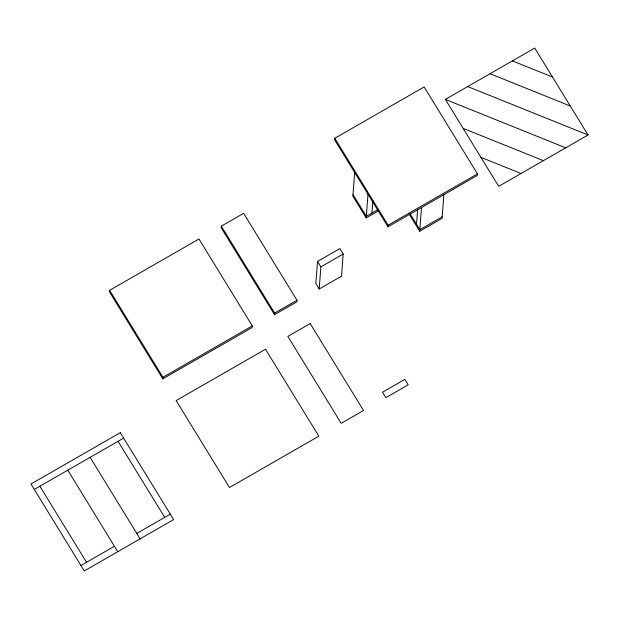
<?xml version="1.0" encoding="UTF-8"?>
<svg xmlns="http://www.w3.org/2000/svg" width="619" height="619" viewBox="0 0 619 619"><rect width="100%" height="100%" fill="white"/><g stroke="black" fill="none" stroke-linecap="round" stroke-linejoin="round"><path stroke-width="0.93" d="M109.609 290.342L109.493 291.92L162.82 378.851L252.173 327.505L252.297 325.927L198.97 238.996L109.609 290.342L162.936 377.273L162.82 378.851M221.308 226.159L221.184 227.746L274.519 314.669L296.857 301.84L296.973 300.254L243.646 213.331L221.308 226.159L274.635 313.09L274.519 314.669M317.524 261.442L315.86 283.572L319.195 289.003L341.533 276.167L343.197 254.045L339.862 248.606L317.524 261.442L320.859 266.882L319.195 289.003M334.786 138.285L334.662 139.863L387.989 226.794L477.35 175.448L477.466 173.869L424.139 86.939L334.786 138.285L388.113 225.208L387.989 226.794M354.664 172.461L352.876 196.161L366.208 217.896L378.735 210.7M366.208 217.896L367.996 194.196M371.918 213.106L372.855 200.602M416.502 224.225L417.663 208.835M443.838 194.699L442.059 218.406L419.721 231.243L421.5 207.535M445.363 99.404L534.723 48.058L588.05 134.988L498.697 186.327L445.363 99.404L565.712 147.825M378.023 209.601L366.332 216.317L353 194.583M388.113 225.208L477.466 173.869M320.859 266.882L343.197 254.045M162.936 377.273L252.297 325.927M274.635 313.09L296.973 300.254M442.175 216.828L419.837 229.664L410.281 214.081M34.285 489.443L123.638 438.105M80.942 565.511L114.453 546.252M136.791 533.423L170.302 514.165M512.385 60.894L552.496 77.035M490.047 73.731L570.277 106.011M467.709 86.567L588.05 134.988M463.144 128.373L543.374 160.661M480.917 157.35L521.036 173.49M409.151 214.019L419.721 231.243M118.051 441.316L164.716 517.376M90.126 457.356L140.126 538.855M67.788 470.192L117.788 551.691M39.871 486.24L86.528 562.3M120.303 432.673L30.95 484.012L84.277 570.942L173.637 519.596L120.303 432.673M265.505 349.24L176.152 400.578L229.479 487.509L318.839 436.171L265.505 349.24M310.189 323.567L287.85 336.403L341.177 423.334L363.515 410.498L310.189 323.567M404.857 379.393L382.519 392.229L385.854 397.661L408.192 384.825L404.857 379.393"/></g></svg>
